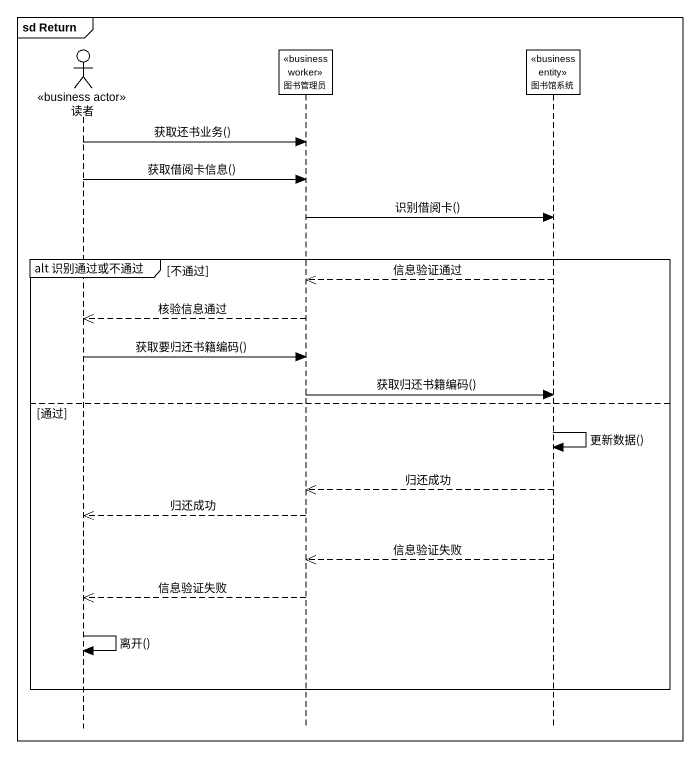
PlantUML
@startuml
mainframe sd Return
hide footbox
actor 读者 <<business actor>>
participant 图书管理员 <<business worker>>
participant 图书馆系统 <<business entity>>

读者 -> 图书管理员 : 获取还书业务()
读者 -> 图书管理员 : 获取借阅卡信息()
图书管理员 -> 图书馆系统 : 识别借阅卡()
group alt 识别通过或不通过 [不通过]
  图书馆系统 -->> 图书管理员 : 信息验证通过
  图书管理员 -->> 读者 : 核验信息通过
  读者 -> 图书管理员 : 获取要归还书籍编码()
  图书管理员 -> 图书馆系统 : 获取归还书籍编码()
else 通过
  图书馆系统 -> 图书馆系统 : 更新数据()
  图书馆系统 -->> 图书管理员 : 归还成功
  图书管理员 -->> 读者 : 归还成功
  图书馆系统 -->> 图书管理员 : 信息验证失败
  图书管理员 -->> 读者 : 信息验证失败
  读者 -> 读者 : 离开()
end
@enduml
